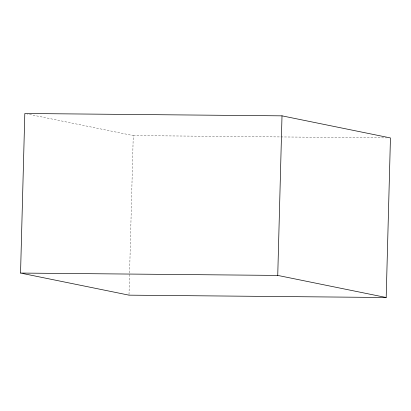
<?xml version="1.0" encoding="UTF-8"?>
<svg xmlns="http://www.w3.org/2000/svg" width="411" height="411" viewBox="0 0 411 411"><rect width="100%" height="100%" fill="white"/><g stroke="black" fill="none" stroke-linecap="round" stroke-linejoin="round"><path stroke-width="0.31" stroke-dasharray="2.06 1.54" d="M129.008 294.517L133.256 135.584L27.321 114.001M133.256 135.584L386.602 137.901"/><path stroke-width="0.62" d="M20.55 273.063L24.814 113.493L282.008 115.845L390.45 137.937L386.186 297.507L128.992 295.155L20.55 273.063L277.744 275.416L386.186 297.507M277.744 275.416L282.008 115.845"/></g></svg>
